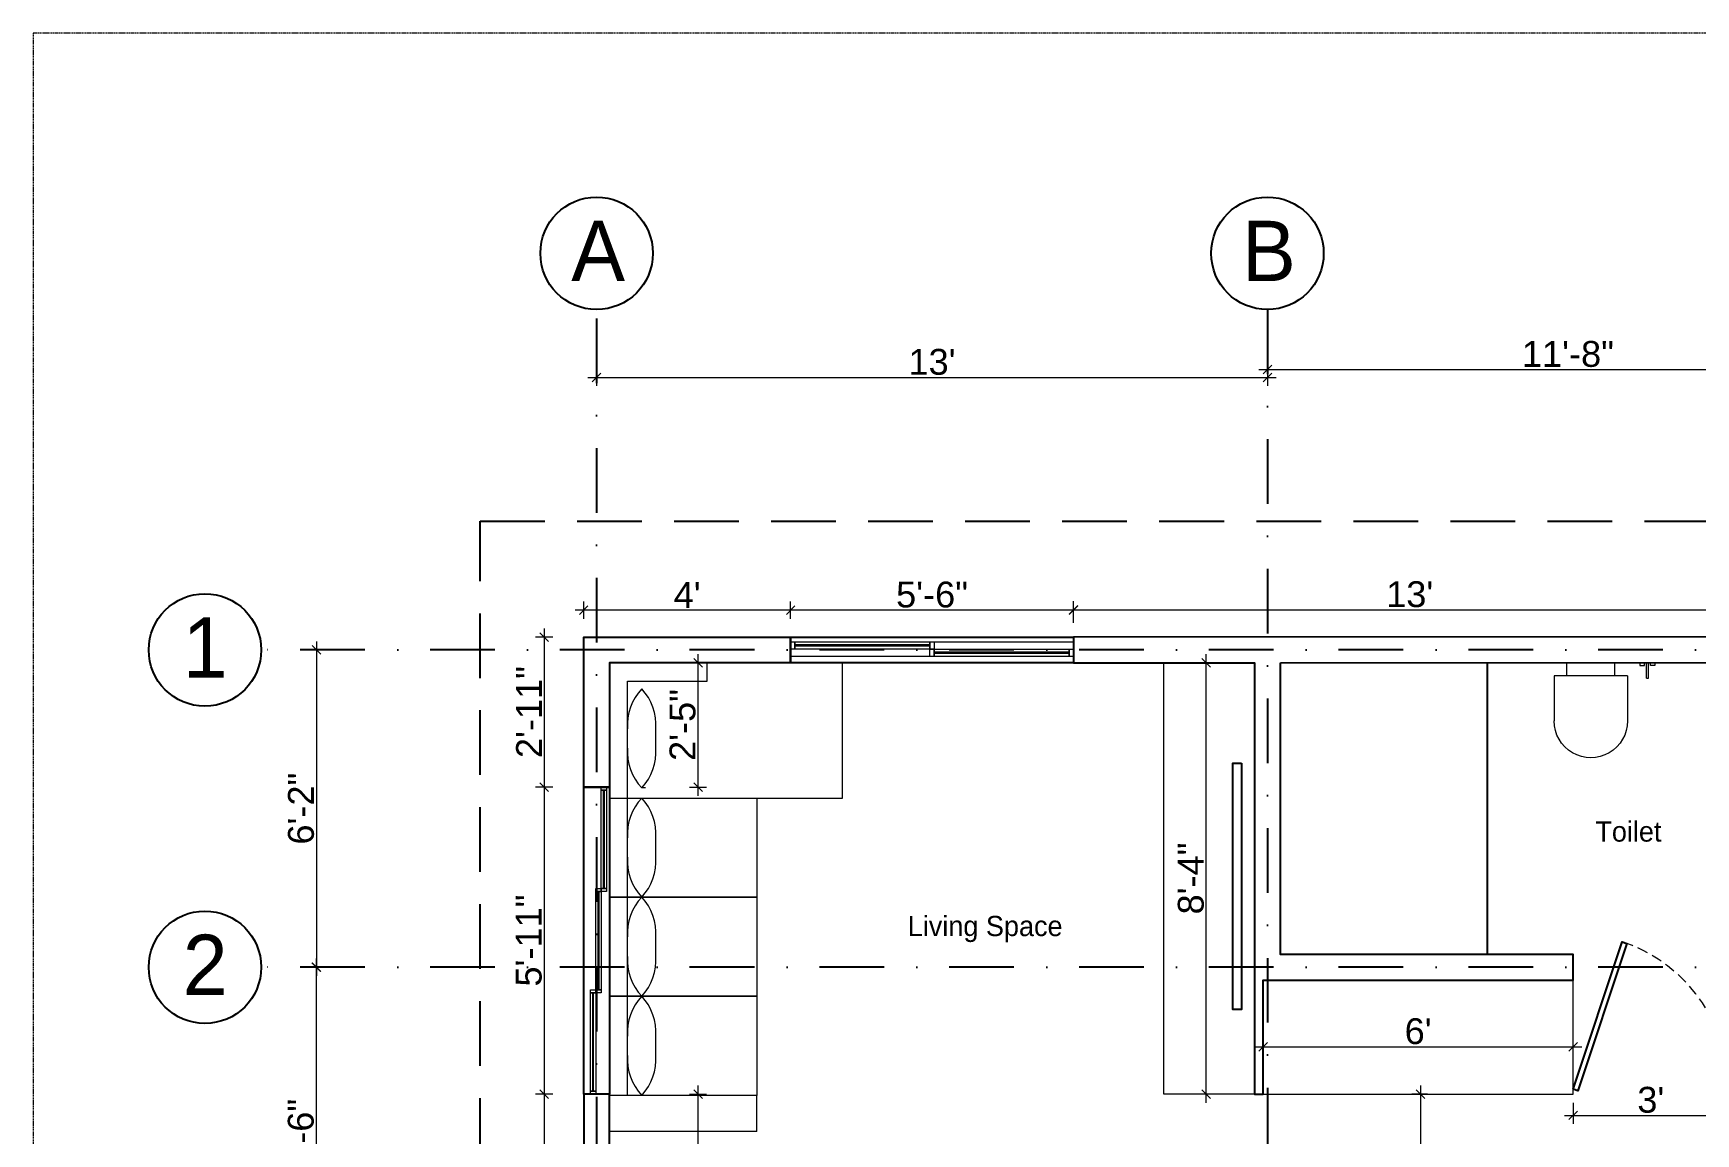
# Model space of a CAD drawing. Header units: metres. Extents: x 113 to 8702, y -1158 to 1243.
# Drawn here: x 112.5 to 498.1, y 552.6 to 808 of the extents above; entities that cross this region are included whole.
import ezdxf

# ---------------------------------------------------------------- set-up
doc = ezdxf.new("R2010")
doc.units = ezdxf.units.M
doc.header["$MEASUREMENT"] = 0
doc.linetypes.add('DASHDOT', pattern=[1, 0.5, -0.25, 0, -0.25])
doc.linetypes.add('HIDDEN', pattern=[0.375, 0.25, -0.125])
for name, color, linetype, lineweight, transparency in [('dotted upper lines', 143, 'HIDDEN', 0, 0.4), ('elevation 2', 140, 'Continuous', 5, 0.4), ('wall hatch', 251, 'Continuous', 5, 0.1)]:
    doc.layers.add(name, color=color, linetype=linetype, lineweight=lineweight, transparency=transparency)
for name, color, linetype, lineweight in [('elevation', 5, 'Continuous', 0), ('Fixtures', 113, 'Continuous', 0), ('ground hatch', 31, 'Continuous', 5), ('wood cut', 6, 'Continuous', 18)]:
    doc.layers.add(name, color=color, linetype=linetype, lineweight=lineweight)
doc.layers.add('PINK', color=6, linetype='Continuous')
doc.layers.add('YELLOW', color=2, linetype='Continuous')
doc.styles.add('creative 1', font='arial.ttf')
doc.styles.add('DIM', font='', dxfattribs={"height": 100})
doc.styles.get('DIM').set_extended_font_data('VNI-Helve-Condense')
doc.dimstyles.new('Scale one by eight inches to a feet', dxfattribs={"dimscale": 0, "dimtxt": 6, "dimasz": 2, "dimexe": 2, "dimexo": 2, "dimgap": 0.5, "dimtad": 1, "dimdec": 0, "dimrnd": 0.5, "dimzin": 0, "dimdsep": 46, "dimlunit": 4, "dimtxsty": 'creative 1', "dimblk": 'OBLIQUE', "dimcen": 2, "dimdle": 2, "dimclrd": 2, "dimclre": 2, "dimclrt": 2, "dimadec": 0, "dimazin": 0, "dimtfac": 0.75, "dimtdec": 0, "dimtix": 1, "dimtmove": 2, "dimatfit": 3, "dimfxl": 2, "dimfxlon": 1, "dimtolj": 1, "dimtzin": 0, "dimlwd": 5, "dimlwe": 5, "dimarcsym": 0})

# ---------------------------------------------------------------- blocks, each defined once
blk = doc.blocks.new('sliding door')
at = {"layer": 'elevation'}
blk.add_lwpolyline([(102966.829, 781.602), (102966.829, 781.647), (102966.004, 781.647), (102966.004, 781.602)], close=True, dxfattribs=at)
at = {"layer": 'wall hatch'}
for p, q in [((102966.829, 781.628), (102966.004, 781.628)), ((102966.829, 781.62), (102966.004, 781.62))]:
    blk.add_line(p, q, dxfattribs=at)
at = {"layer": 'wood cut'}
for points in [[(102965.979, 781.602), (102966.004, 781.602), (102966.004, 781.647), (102965.979, 781.647)], [(102966.829, 781.602), (102966.854, 781.602), (102966.854, 781.647), (102966.829, 781.647)]]:
    blk.add_lwpolyline(points, close=True, dxfattribs=at)
blk = doc.blocks.new('wall hung commode')
at = {"layer": 'Fixtures'}
for p, q in [((0, 8.52), (10.48, 8.52)), ((0, -8.52), (0, 8.52)), ((0, 5.6), (-3, 5.6)), ((0, -5.6), (-3, -5.6)), ((0, -8.52), (10.48, -8.52))]:
    blk.add_line(p, q, dxfattribs=at)
blk.add_arc((10.48, 0), 8.52, 269.9994, 90.0006, dxfattribs=at)
blk = doc.blocks.new('mixer')
at = {"layer": 'Fixtures'}
for p, q in [((-1, -7.08), (-1, 0)), ((0, -7.08), (0, 0)), ((-1, -7.08), (0, -7.08))]:
    blk.add_line(p, q, dxfattribs=at)
for points in [[(-1.92, 0), (-4, 0), (-4, -1.21), (-1.92, -1.21)], [(0.92, 0), (3, 0), (3, -1.21), (0.92, -1.21)]]:
    blk.add_lwpolyline(points, close=True, dxfattribs=at)
blk = doc.blocks.new('cushion')
at = {"layer": 'Fixtures', "linetype": 'Continuous'}
for p, q in [((0, -21.5), (0, 0)), ((221.1, -78.5), (328.9, -78.5))]:
    blk.add_line(p, q, dxfattribs=at)
for centre, start, end in [((200, -212.8), 85.85708, 133.22394), ((350, -212.8), 46.77606, 94.14292), ((200, 212.8), 226.77606, 274.14292), ((350, 212.8), 265.85708, 313.22394)]:
    blk.add_arc(centre, 292, start, end, dxfattribs=at)
blk = doc.blocks.new('5 seater sofa')
at = {"layer": 'Fixtures', "linetype": 'Continuous'}
for p, q in [((-72.79, 18.69), (-72.79, 50.83)), ((-72.79, 50.83), (-43.28, 50.83)), ((-64.92, 18.69), (-64.92, 50.83)), ((-43.28, 50.83), (-43.28, 18.69)), ((-43.28, 18.69), (-43.28, 50.83)), ((-43.28, 50.83), (-21.64, 50.83)), ((-21.64, 50.83), (-21.64, 18.69)), ((-21.64, 18.69), (-21.64, 50.83)), ((-21.64, 50.83), (29.51, 50.83)), ((0, 50.83), (0, 0)), ((29.51, 50.83), (29.51, 0)), ((-64.92, 46.9), (-43.28, 46.9)), ((-56.22, 46.9), (-45.25, 46.9)), ((-43.28, 46.9), (-21.64, 46.9)), ((-43.28, 44.93), (-43.28, 42.96)), ((-21.64, 46.9), (0, 46.9)), ((0, 46.9), (25.53, 46.9)), ((25.53, 46.9), (25.53, 29.51)), ((25.53, 29.51), (29.51, 29.51)), ((-72.79, 18.69), (-64.92, 18.69)), ((-43.28, 18.69), (-64.92, 18.69)), ((-21.64, 18.69), (-43.28, 18.69)), ((0, 18.69), (-21.64, 18.69)), ((0, 0), (29.51, 0))]:
    blk.add_line(p, q, dxfattribs=at)
at = {"layer": 'Fixtures', "linetype": 'Continuous', "xscale": 0.03934426229508197, "yscale": 0.03934426229508197, "zscale": 0.03934426229508197}
for p in [(-64.92, 43.81), (-43.28, 43.81), (-21.64, 43.81), (2.2, 43.81)]:
    blk.add_blockref('cushion', p, dxfattribs=at)
blk = doc.blocks.new('_Oblique')
at = {"color": 0, "linetype": 'ByBlock', "lineweight": -2}
blk.add_line((-0.5, -0.5), (0.5, 0.5), dxfattribs=at)
blk = doc.blocks.new('*D56')
at = {"layer": 'Defpoints', "color": 0, "transparency": 16777216}
for p in [(509.75, 674.18), (509.75, 667.93), (353.74, 661.85)]:
    blk.add_point(p, dxfattribs=at)
at = {"layer": 'YELLOW', "color": 2, "lineweight": 5, "transparency": 16777216}
for p, q in [((353.74, 671.18), (353.74, 676.18)), ((509.75, 671.18), (509.75, 676.18)), ((351.74, 674.18), (511.75, 674.18))]:
    blk.add_line(p, q, dxfattribs=at)
at = {"layer": 'YELLOW', "color": 2, "lineweight": 5, "transparency": 16777216, "xscale": 2, "yscale": 2, "zscale": 2, "rotation": 180}
blk.add_blockref('_Oblique', (353.74, 674.18), dxfattribs=at)
at = {"layer": 'YELLOW', "color": 2, "lineweight": 5, "transparency": 16777216, "xscale": 2, "yscale": 2, "zscale": 2}
blk.add_blockref('_Oblique', (509.75, 674.18), dxfattribs=at)
at = {"layer": 'YELLOW', "color": 2, "transparency": 16777216, "insert": (431.74, 677.75), "char_height": 6, "attachment_point": 5, "style": 'creative 1'}
blk.add_mtext("\\A1;13'", dxfattribs=at)
blk = doc.blocks.new('*D37')
at = {"layer": 'Defpoints', "color": 0, "transparency": 16777216}
for p in [(179.16, 664.85), (178.2, 591.21), (179.16, 591.21)]:
    blk.add_point(p, dxfattribs=at)
at = {"layer": 'YELLOW', "color": 2, "lineweight": 5, "transparency": 16777216}
for p, q in [((178.2, 664.85), (176.2, 664.85)), ((178.2, 666.85), (178.2, 589.21)), ((178.2, 591.21), (176.2, 591.21))]:
    blk.add_line(p, q, dxfattribs=at)
at = {"layer": 'YELLOW', "color": 2, "lineweight": 5, "transparency": 16777216, "xscale": 2, "yscale": 2, "zscale": 2}
for p, rotation in [((178.2, 664.85), 90), ((178.2, 591.21), 270)]:
    blk.add_blockref('_Oblique', p, dxfattribs=dict(at, rotation=rotation))
at = {"layer": 'YELLOW', "color": 2, "transparency": 16777216, "insert": (174.64, 628.03), "char_height": 6, "attachment_point": 5, "rotation": 90, "style": 'creative 1'}
blk.add_mtext('\\A1;6\'-2"', dxfattribs=at)
blk = doc.blocks.new('*D38')
at = {"layer": 'Defpoints', "color": 0, "transparency": 16777216}
for p in [(179.16, 591.21), (178.16, 513.47), (178.16, 513.47)]:
    blk.add_point(p, dxfattribs=at)
at = {"layer": 'YELLOW', "color": 2, "lineweight": 5, "transparency": 16777216}
for p, q in [((178.16, 591.21), (176.16, 591.21)), ((178.16, 593.21), (178.16, 511.47)), ((178.16, 513.47), (180.16, 513.47))]:
    blk.add_line(p, q, dxfattribs=at)
at = {"layer": 'YELLOW', "color": 2, "lineweight": 5, "transparency": 16777216, "xscale": 2, "yscale": 2, "zscale": 2}
for p, rotation in [((178.16, 591.21), 90), ((178.16, 513.47), 270)]:
    blk.add_blockref('_Oblique', p, dxfattribs=dict(at, rotation=rotation))
at = {"layer": 'YELLOW', "color": 2, "transparency": 16777216, "insert": (174.59, 552.34), "char_height": 6, "attachment_point": 5, "rotation": 90, "style": 'creative 1'}
blk.add_mtext('\\A1;6\'-6"', dxfattribs=at)
blk = doc.blocks.new('*D40')
at = {"layer": 'Defpoints', "color": 0, "transparency": 16777216}
for p in [(243.17, 729.55), (398.74, 729.55), (398.74, 728.11)]:
    blk.add_point(p, dxfattribs=at)
at = {"layer": 'YELLOW', "color": 2, "lineweight": 5, "transparency": 16777216}
for p, q in [((241.17, 728.11), (400.74, 728.11)), ((243.17, 728.11), (243.17, 726.11)), ((398.74, 728.11), (398.74, 726.11))]:
    blk.add_line(p, q, dxfattribs=at)
at = {"layer": 'YELLOW', "color": 2, "lineweight": 5, "transparency": 16777216, "xscale": 2, "yscale": 2, "zscale": 2, "rotation": 180}
blk.add_blockref('_Oblique', (243.17, 728.11), dxfattribs=at)
at = {"layer": 'YELLOW', "color": 2, "lineweight": 5, "transparency": 16777216, "xscale": 2, "yscale": 2, "zscale": 2}
blk.add_blockref('_Oblique', (398.74, 728.11), dxfattribs=at)
at = {"layer": 'YELLOW', "color": 2, "transparency": 16777216, "insert": (320.96, 731.68), "char_height": 6, "attachment_point": 5, "style": 'creative 1'}
blk.add_mtext("\\A1;13'", dxfattribs=at)
blk = doc.blocks.new('*D24')
at = {"layer": 'Defpoints', "color": 0, "transparency": 16777216}
for p in [(398.74, 731.63), (538.11, 729.95), (538.11, 729.95)]:
    blk.add_point(p, dxfattribs=at)
at = {"layer": 'YELLOW', "color": 2, "lineweight": 5, "transparency": 16777216}
for p, q in [((396.74, 729.95), (540.11, 729.95)), ((398.74, 729.95), (398.74, 727.95)), ((538.11, 729.95), (538.11, 731.95))]:
    blk.add_line(p, q, dxfattribs=at)
at = {"layer": 'YELLOW', "color": 2, "lineweight": 5, "transparency": 16777216, "xscale": 2, "yscale": 2, "zscale": 2, "rotation": 180}
blk.add_blockref('_Oblique', (398.74, 729.95), dxfattribs=at)
at = {"layer": 'YELLOW', "color": 2, "lineweight": 5, "transparency": 16777216, "xscale": 2, "yscale": 2, "zscale": 2}
blk.add_blockref('_Oblique', (538.11, 729.95), dxfattribs=at)
at = {"layer": 'YELLOW', "color": 2, "transparency": 16777216, "insert": (468.43, 733.51), "char_height": 6, "attachment_point": 5, "style": 'creative 1'}
blk.add_mtext('\\A1;11\'-8"', dxfattribs=at)
blk = doc.blocks.new('*D26')
at = {"layer": 'Defpoints', "color": 0, "transparency": 16777216}
for p in [(384.56, 661.85), (395.74, 661.85), (395.74, 561.78)]:
    blk.add_point(p, dxfattribs=at)
at = {"layer": 'YELLOW', "color": 2, "lineweight": 5, "transparency": 16777216}
for p, q in [((384.56, 559.78), (384.56, 663.85)), ((387.56, 661.85), (382.56, 661.85)), ((387.56, 561.78), (382.56, 561.78))]:
    blk.add_line(p, q, dxfattribs=at)
at = {"layer": 'YELLOW', "color": 2, "lineweight": 5, "transparency": 16777216, "xscale": 2, "yscale": 2, "zscale": 2}
for p, rotation in [((384.56, 661.85), 90), ((384.56, 561.78), 270)]:
    blk.add_blockref('_Oblique', p, dxfattribs=dict(at, rotation=rotation))
at = {"layer": 'YELLOW', "color": 2, "transparency": 16777216, "insert": (381, 611.82), "char_height": 6, "attachment_point": 5, "rotation": 90, "style": 'creative 1'}
blk.add_mtext('\\A1;8\'-4"', dxfattribs=at)
blk = doc.blocks.new('*D27')
at = {"layer": 'Defpoints', "color": 0, "transparency": 16777216}
for p in [(469.65, 572.78), (397.74, 561.78), (469.65, 561.78)]:
    blk.add_point(p, dxfattribs=at)
at = {"layer": 'YELLOW', "color": 2, "lineweight": 5, "transparency": 16777216}
for p, q in [((397.74, 569.78), (397.74, 574.78)), ((469.65, 569.78), (469.65, 574.78)), ((395.74, 572.78), (471.65, 572.78))]:
    blk.add_line(p, q, dxfattribs=at)
at = {"layer": 'YELLOW', "color": 2, "lineweight": 5, "transparency": 16777216, "xscale": 2, "yscale": 2, "zscale": 2, "rotation": 180}
blk.add_blockref('_Oblique', (397.74, 572.78), dxfattribs=at)
at = {"layer": 'YELLOW', "color": 2, "lineweight": 5, "transparency": 16777216, "xscale": 2, "yscale": 2, "zscale": 2}
blk.add_blockref('_Oblique', (469.65, 572.78), dxfattribs=at)
at = {"layer": 'YELLOW', "color": 2, "transparency": 16777216, "insert": (433.69, 576.34), "char_height": 6, "attachment_point": 5, "style": 'creative 1'}
blk.add_mtext("\\A1;6'", dxfattribs=at)
blk = doc.blocks.new('*D29')
at = {"layer": 'Defpoints', "color": 0, "transparency": 16777216}
for p in [(437.85, 561.78), (434.26, 516.47), (437.85, 516.47)]:
    blk.add_point(p, dxfattribs=at)
at = {"layer": 'YELLOW', "color": 2, "lineweight": 5, "transparency": 16777216}
for p, q in [((434.26, 563.78), (434.26, 514.47)), ((435.85, 561.78), (432.26, 561.78)), ((435.85, 516.47), (432.26, 516.47))]:
    blk.add_line(p, q, dxfattribs=at)
at = {"layer": 'YELLOW', "color": 2, "lineweight": 5, "transparency": 16777216, "xscale": 2, "yscale": 2, "zscale": 2}
for p, rotation in [((434.26, 561.78), 90), ((434.26, 516.47), 270)]:
    blk.add_blockref('_Oblique', p, dxfattribs=dict(at, rotation=rotation))
at = {"layer": 'YELLOW', "color": 2, "transparency": 16777216, "insert": (430.69, 539.13), "char_height": 6, "attachment_point": 5, "rotation": 90, "style": 'creative 1'}
blk.add_mtext('\\A1;3\'-10"', dxfattribs=at)
blk = doc.blocks.new('*D20')
at = {"layer": 'Defpoints', "color": 0, "transparency": 16777216}
for p in [(469.65, 561.78), (505.65, 561.78), (505.65, 556.85)]:
    blk.add_point(p, dxfattribs=at)
at = {"layer": 'YELLOW', "color": 2, "lineweight": 5, "transparency": 16777216}
for p, q in [((469.65, 559.78), (469.65, 554.85)), ((505.65, 559.78), (505.65, 554.85)), ((467.65, 556.85), (507.65, 556.85))]:
    blk.add_line(p, q, dxfattribs=at)
at = {"layer": 'YELLOW', "color": 2, "lineweight": 5, "transparency": 16777216, "xscale": 2, "yscale": 2, "zscale": 2, "rotation": 180}
blk.add_blockref('_Oblique', (469.65, 556.85), dxfattribs=at)
at = {"layer": 'YELLOW', "color": 2, "lineweight": 5, "transparency": 16777216, "xscale": 2, "yscale": 2, "zscale": 2}
blk.add_blockref('_Oblique', (505.65, 556.85), dxfattribs=at)
at = {"layer": 'YELLOW', "color": 2, "transparency": 16777216, "insert": (487.65, 560.42), "char_height": 6, "attachment_point": 5, "style": 'creative 1'}
blk.add_mtext("\\A1;3'", dxfattribs=at)
blk = doc.blocks.new('*D31')
at = {"layer": 'Defpoints', "color": 0, "transparency": 16777216}
for p in [(288.17, 674.1), (288.17, 661.85), (353.74, 661.85)]:
    blk.add_point(p, dxfattribs=at)
at = {"layer": 'ground hatch', "color": 2, "lineweight": 5, "transparency": 16777216}
for p, q in [((288.17, 672.1), (288.17, 676.1)), ((353.74, 672.1), (353.74, 676.1)), ((355.74, 674.1), (286.17, 674.1))]:
    blk.add_line(p, q, dxfattribs=at)
at = {"layer": 'ground hatch', "color": 2, "lineweight": 5, "transparency": 16777216, "xscale": 2, "yscale": 2, "zscale": 2, "rotation": 180}
blk.add_blockref('_Oblique', (288.17, 674.1), dxfattribs=at)
at = {"layer": 'ground hatch', "color": 2, "lineweight": 5, "transparency": 16777216, "xscale": 2, "yscale": 2, "zscale": 2}
blk.add_blockref('_Oblique', (353.74, 674.1), dxfattribs=at)
at = {"layer": 'ground hatch', "color": 2, "transparency": 16777216, "insert": (320.96, 677.67), "char_height": 6, "attachment_point": 5, "style": 'creative 1'}
blk.add_mtext('\\A1;5\'-6"', dxfattribs=at)
blk = doc.blocks.new('*D32')
at = {"layer": 'Defpoints', "color": 0, "transparency": 16777216}
for p in [(240.17, 674.1), (240.17, 661.85), (288.17, 661.85)]:
    blk.add_point(p, dxfattribs=at)
at = {"layer": 'ground hatch', "color": 2, "lineweight": 5, "transparency": 16777216}
for p, q in [((240.17, 672.1), (240.17, 676.1)), ((288.17, 672.1), (288.17, 676.1)), ((290.17, 674.1), (238.17, 674.1))]:
    blk.add_line(p, q, dxfattribs=at)
at = {"layer": 'ground hatch', "color": 2, "lineweight": 5, "transparency": 16777216, "xscale": 2, "yscale": 2, "zscale": 2, "rotation": 180}
blk.add_blockref('_Oblique', (240.17, 674.1), dxfattribs=at)
at = {"layer": 'ground hatch', "color": 2, "lineweight": 5, "transparency": 16777216, "xscale": 2, "yscale": 2, "zscale": 2}
blk.add_blockref('_Oblique', (288.17, 674.1), dxfattribs=at)
at = {"layer": 'ground hatch', "color": 2, "transparency": 16777216, "insert": (264.17, 677.6), "char_height": 6, "attachment_point": 5, "style": 'creative 1'}
blk.add_mtext("\\A1;4'", dxfattribs=at)
blk = doc.blocks.new('*D33')
at = {"layer": 'Defpoints', "color": 0, "transparency": 16777216}
for p in [(240.17, 667.85), (231.01, 633.03), (240.17, 633.03)]:
    blk.add_point(p, dxfattribs=at)
at = {"layer": 'ground hatch', "color": 2, "lineweight": 5, "transparency": 16777216}
for p, q in [((233.01, 667.85), (229.01, 667.85)), ((231.01, 669.85), (231.01, 631.03)), ((233.01, 633.03), (229.01, 633.03))]:
    blk.add_line(p, q, dxfattribs=at)
at = {"layer": 'ground hatch', "color": 2, "lineweight": 5, "transparency": 16777216, "xscale": 2, "yscale": 2, "zscale": 2}
for p, rotation in [((231.01, 667.85), 90), ((231.01, 633.03), 270)]:
    blk.add_blockref('_Oblique', p, dxfattribs=dict(at, rotation=rotation))
at = {"layer": 'ground hatch', "color": 2, "transparency": 16777216, "insert": (227.5, 650.44), "char_height": 6, "attachment_point": 5, "rotation": 90, "style": 'creative 1'}
blk.add_mtext('\\A1;2\'-11"', dxfattribs=at)
blk = doc.blocks.new('*D47')
at = {"layer": 'Defpoints', "color": 0, "transparency": 16777216}
for p in [(240.17, 633.03), (231.01, 561.78), (240.17, 561.78)]:
    blk.add_point(p, dxfattribs=at)
at = {"layer": 'ground hatch', "color": 2, "lineweight": 5, "transparency": 16777216}
for p, q in [((233.01, 633.03), (229.01, 633.03)), ((231.01, 635.03), (231.01, 559.78)), ((233.01, 561.78), (229.01, 561.78))]:
    blk.add_line(p, q, dxfattribs=at)
at = {"layer": 'ground hatch', "color": 2, "lineweight": 5, "transparency": 16777216, "xscale": 2, "yscale": 2, "zscale": 2}
for p, rotation in [((231.01, 633.03), 90), ((231.01, 561.78), 270)]:
    blk.add_blockref('_Oblique', p, dxfattribs=dict(at, rotation=rotation))
at = {"layer": 'ground hatch', "color": 2, "transparency": 16777216, "insert": (227.45, 597.41), "char_height": 6, "attachment_point": 5, "rotation": 90, "style": 'creative 1'}
blk.add_mtext('\\A1;5\'-11"', dxfattribs=at)
blk = doc.blocks.new('*D48')
at = {"layer": 'Defpoints', "color": 0, "transparency": 16777216}
for p in [(240.17, 561.78), (231.01, 486.05), (240.17, 486.05)]:
    blk.add_point(p, dxfattribs=at)
at = {"layer": 'ground hatch', "color": 2, "lineweight": 5, "transparency": 16777216}
for p, q in [((231.01, 563.78), (231.01, 484.05)), ((233.01, 561.78), (229.01, 561.78)), ((233.01, 486.05), (229.01, 486.05))]:
    blk.add_line(p, q, dxfattribs=at)
at = {"layer": 'ground hatch', "color": 2, "lineweight": 5, "transparency": 16777216, "xscale": 2, "yscale": 2, "zscale": 2}
for p, rotation in [((231.01, 561.78), 90), ((231.01, 486.05), 270)]:
    blk.add_blockref('_Oblique', p, dxfattribs=dict(at, rotation=rotation))
at = {"layer": 'ground hatch', "color": 2, "transparency": 16777216, "insert": (227.45, 523.92), "char_height": 6, "attachment_point": 5, "rotation": 90, "style": 'creative 1'}
blk.add_mtext('\\A1;6\'-4"', dxfattribs=at)
blk = doc.blocks.new('*D49')
at = {"layer": 'Defpoints', "color": 0, "transparency": 16777216}
for p in [(246.17, 661.85), (266.69, 661.85), (246.17, 633.03)]:
    blk.add_point(p, dxfattribs=at)
at = {"layer": 'ground hatch', "color": 2, "lineweight": 5, "transparency": 16777216}
for p, q in [((266.69, 631.03), (266.69, 663.85)), ((264.69, 661.85), (268.69, 661.85)), ((264.69, 633.03), (268.69, 633.03))]:
    blk.add_line(p, q, dxfattribs=at)
at = {"layer": 'ground hatch', "color": 2, "lineweight": 5, "transparency": 16777216, "xscale": 2, "yscale": 2, "zscale": 2}
for p, rotation in [((266.69, 661.85), 90), ((266.69, 633.03), 270)]:
    blk.add_blockref('_Oblique', p, dxfattribs=dict(at, rotation=rotation))
at = {"layer": 'ground hatch', "color": 2, "transparency": 16777216, "insert": (263.12, 647.44), "char_height": 6, "attachment_point": 5, "rotation": 90, "style": 'creative 1'}
blk.add_mtext('\\A1;2\'-5"', dxfattribs=at)
blk = doc.blocks.new('*D50')
at = {"layer": 'Defpoints', "color": 0, "transparency": 16777216}
for p in [(246.17, 561.78), (266.69, 561.78), (246.17, 516.47)]:
    blk.add_point(p, dxfattribs=at)
at = {"layer": 'ground hatch', "color": 2, "lineweight": 5, "transparency": 16777216}
for p, q in [((266.69, 514.47), (266.69, 563.78)), ((264.69, 561.78), (268.69, 561.78)), ((264.69, 516.47), (268.69, 516.47))]:
    blk.add_line(p, q, dxfattribs=at)
at = {"layer": 'ground hatch', "color": 2, "lineweight": 5, "transparency": 16777216, "xscale": 2, "yscale": 2, "zscale": 2}
for p, rotation in [((266.69, 561.78), 90), ((266.69, 516.47), 270)]:
    blk.add_blockref('_Oblique', p, dxfattribs=dict(at, rotation=rotation))
at = {"layer": 'ground hatch', "color": 2, "transparency": 16777216, "insert": (263.12, 539.13), "char_height": 6, "attachment_point": 5, "rotation": 90, "style": 'creative 1'}
blk.add_mtext('\\A1;3\'-10"', dxfattribs=at)

msp = doc.modelspace()

# ---------------------------------------------------------------- linework, layer by layer
at = {"layer": 'dotted upper lines'}
msp.add_lwpolyline([(112.52, 807.98), (112.52, 107.91), (1099.79, 107.91), (1099.79, 807.98)], close=True, dxfattribs=at)
at = {"layer": 'dotted upper lines', "ltscale": 10}
msp.add_arc((469.65, 562.93), 36.02, 1.8257, 69.7815, dxfattribs=at)
at = {"layer": 'Fixtures'}
msp.add_lwpolyline([(395.74, 561.78), (374.74, 561.78), (374.74, 661.85)], dxfattribs=at)
msp.add_lwpolyline([(397.74, 561.78), (469.65, 561.78), (469.65, 588.21), (397.74, 588.21)], close=True, dxfattribs=at)
at = {"layer": 'PINK'}
for points in [[(288.17, 667.85), (353.74, 667.85), (353.74, 661.85), (288.17, 661.85)], [(246.17, 633.03), (246.17, 561.78), (240.17, 561.78), (240.17, 633.03)], [(469.65, 562.93), (481.01, 597.09), (482.1, 596.73), (470.74, 562.57)]]:
    msp.add_lwpolyline(points, close=True, dxfattribs=at)
for points in [[(449.74, 594.39), (449.74, 661.85)], [(392.74, 638.59), (392.74, 581.39), (390.74, 581.39), (390.74, 638.59), (392.74, 638.59)]]:
    msp.add_lwpolyline(points, dxfattribs=at)
at = {"layer": 'wall hatch'}
for points in [[(320.48, 663.32), (288.17, 663.32)], [(321.43, 666.74), (353.74, 666.74)]]:
    msp.add_lwpolyline(points, dxfattribs=at)
at = {"layer": 'YELLOW', "linetype": 'DASHDOT', "ltscale": 30}
for p, q in [((243.17, 741.78), (243.17, 314.07)), ((398.74, 743.86), (398.74, 316.14)), ((731.25, 664.85), (165.38, 664.85)), ((731.25, 591.21), (165.38, 591.21))]:
    msp.add_line(p, q, dxfattribs=at)
at = {"layer": 'YELLOW', "linetype": 'HIDDEN', "ltscale": 60}
msp.add_lwpolyline([(973.17, 694.75), (973.17, 207.75), (723.17, 207.75), (723.17, 486.47), (469.65, 486.47), (469.65, 388.34), (216.17, 388.34), (216.17, 694.75), (973.17, 694.75)], dxfattribs=at)
at = {"layer": 'YELLOW'}
for points in [[(288.17, 661.85), (246.17, 661.85), (246.17, 633.03), (240.17, 633.03), (240.17, 667.85), (288.17, 667.85)], [(401.74, 661.85), (509.75, 661.93), (509.75, 667.93), (353.74, 667.85), (353.74, 661.85), (395.74, 661.85), (395.74, 561.78), (397.74, 561.78), (397.74, 588.21), (469.65, 588.21), (469.65, 594.21), (401.74, 594.21)], [(240.17, 561.78), (240.17, 486.05), (246.17, 486.05), (246.17, 510.47), (327.17, 510.47), (327.17, 516.47), (246.17, 516.47), (246.17, 561.78)]]:
    msp.add_lwpolyline(points, close=True, dxfattribs=at)
for centre in [(243.17, 756.9), (398.74, 756.9), (152.34, 664.85), (152.34, 591.21)]:
    msp.add_circle(centre, 13.04, dxfattribs=at)

# ---------------------------------------------------------------- block references
at = {"xscale": 1.062878787877708, "yscale": 1.062878787877708, "zscale": 1.062878787877708, "rotation": 90.00000000000001}
msp.add_blockref('5 seater sofa', (300.2, 630.49), dxfattribs=at)
at = {"layer": 'elevation 2'}
for p, xscale, yscale, zscale, rotation in [((-3913246.44, 30373.9), -38.008035640972, 38.008035640972, 38.008035640972, 180), ((-3913214.13, 30372.18), -38.008035640972, 38.008035640972, 38.008035640972, 180), ((21872.06, 2849657.42), -27.66957014362479, 27.66957014362479, 27.66957014362479, 90), ((21870.82, 2849633.9), -27.66957014362479, 27.66957014362479, 27.66957014362479, 90), ((21869.57, 2849610.38), -27.66957014362479, 27.66957014362479, 27.66957014362479, 90)]:
    msp.add_blockref('sliding door', p, dxfattribs=dict(at, xscale=xscale, yscale=yscale, zscale=zscale, rotation=rotation))
at = {"layer": 'Fixtures', "xscale": -1, "rotation": 90}
msp.add_blockref('wall hung commode', (473.74, 658.85), dxfattribs=at)
at = {"layer": 'Fixtures', "xscale": 0.5, "yscale": 0.5, "zscale": 0.5}
msp.add_blockref('mixer', (487.12, 661.85), dxfattribs=at)

# ---------------------------------------------------------------- texts
at = {"layer": 'YELLOW', "char_height": 14, "width": 48, "attachment_point": 9}
for s, insert in [('{\\fFranklin Gothic Medium|b0|i0|c0|p34;A}', (249.77, 750.46)), ('{\\fFranklin Gothic Medium|b0|i0|c0|p34;B}', (405.33, 750.46)), ('{\\fFranklin Gothic Medium|b0|i0|c0|p34;1}', (157.6, 658.41)), ('{\\fFranklin Gothic Medium|b0|i0|c0|p34;2}', (157.6, 584.77))]:
    msp.add_mtext(s, dxfattribs=dict(at, insert=insert))
at = {"layer": 'YELLOW', "char_height": 4.6891, "width": 148.1497, "attachment_point": 2, "style": 'DIM'}
for s, insert in [('{\\fFranklin Gothic Medium|b0|i0|c0|p34;Toilet}', (482.45, 625.06)), ('{\\fFranklin Gothic Medium|b0|i0|c0|p34;Living Space}', (333.28, 603.13))]:
    msp.add_mtext(s, dxfattribs=dict(at, insert=insert))

# ---------------------------------------------------------------- dimensions: what is measured, and where the dimension line sits
at = {"layer": 'ground hatch'}
for base, p1, p2, picture, middle in [((240.17, 674.1), (288.17, 661.85), (240.17, 661.85), '*D32', (264.17, 677.6)), ((288.17, 674.1), (353.74, 661.85), (288.17, 661.85), '*D31', (320.96, 677.67))]:
    dim = msp.add_linear_dim(base=base, p1=p1, p2=p2, dimstyle='Scale one by eight inches to a feet', override={"dimscale": 1}, dxfattribs=at)
    dim.commit()
    dim.dimension.update_dxf_attribs({"geometry": picture, "text_midpoint": middle})
for base, p1, p2, picture, middle in [((231.01, 633.03), (240.17, 667.85), (240.17, 633.03), '*D33', (227.5, 650.44)), ((266.69, 661.85), (246.17, 633.03), (246.17, 661.85), '*D49', (263.12, 647.44)), ((231.01, 561.78), (240.17, 633.03), (240.17, 561.78), '*D47', (227.45, 597.41)), ((231.01, 486.05), (240.17, 561.78), (240.17, 486.05), '*D48', (227.45, 523.92)), ((266.69, 561.78), (246.17, 516.47), (246.17, 561.78), '*D50', (263.12, 539.13))]:
    dim = msp.add_linear_dim(base=base, p1=p1, p2=p2, angle=90, dimstyle='Scale one by eight inches to a feet', override={"dimscale": 1}, dxfattribs=at)
    dim.commit()
    dim.dimension.update_dxf_attribs({"geometry": picture, "text_midpoint": middle})
at = {"layer": 'YELLOW'}
for base, p1, p2, picture, middle in [((538.11, 729.95), (398.74, 731.63), (538.11, 729.95), '*D24', (468.43, 733.51)), ((398.74, 728.11), (243.17, 729.55), (398.74, 729.55), '*D40', (320.96, 731.68)), ((509.75, 674.18), (353.74, 661.85), (509.75, 667.93), '*D56', (431.74, 677.75)), ((469.65, 572.78), (397.74, 561.78), (469.65, 561.78), '*D27', (433.69, 576.34)), ((505.65, 556.85), (469.65, 561.78), (505.65, 561.78), '*D20', (487.65, 560.42))]:
    dim = msp.add_linear_dim(base=base, p1=p1, p2=p2, dimstyle='Scale one by eight inches to a feet', override={"dimscale": 1, "dimfxl": 3}, dxfattribs=at)
    dim.commit()
    dim.dimension.update_dxf_attribs({"geometry": picture, "text_midpoint": middle})
for base, p1, p2, picture, middle in [((178.2, 591.21), (179.16, 664.85), (179.16, 591.21), '*D37', (174.64, 628.03)), ((384.56, 661.85), (395.74, 561.78), (395.74, 661.85), '*D26', (381, 611.82)), ((178.16, 513.47), (179.16, 591.21), (178.16, 513.47), '*D38', (174.59, 552.34)), ((434.26, 516.47), (437.85, 561.78), (437.85, 516.47), '*D29', (430.69, 539.13))]:
    dim = msp.add_linear_dim(base=base, p1=p1, p2=p2, angle=90, dimstyle='Scale one by eight inches to a feet', override={"dimscale": 1, "dimfxl": 3}, dxfattribs=at)
    dim.commit()
    dim.dimension.update_dxf_attribs({"geometry": picture, "text_midpoint": middle})

doc.saveas('drawing.dxf')
